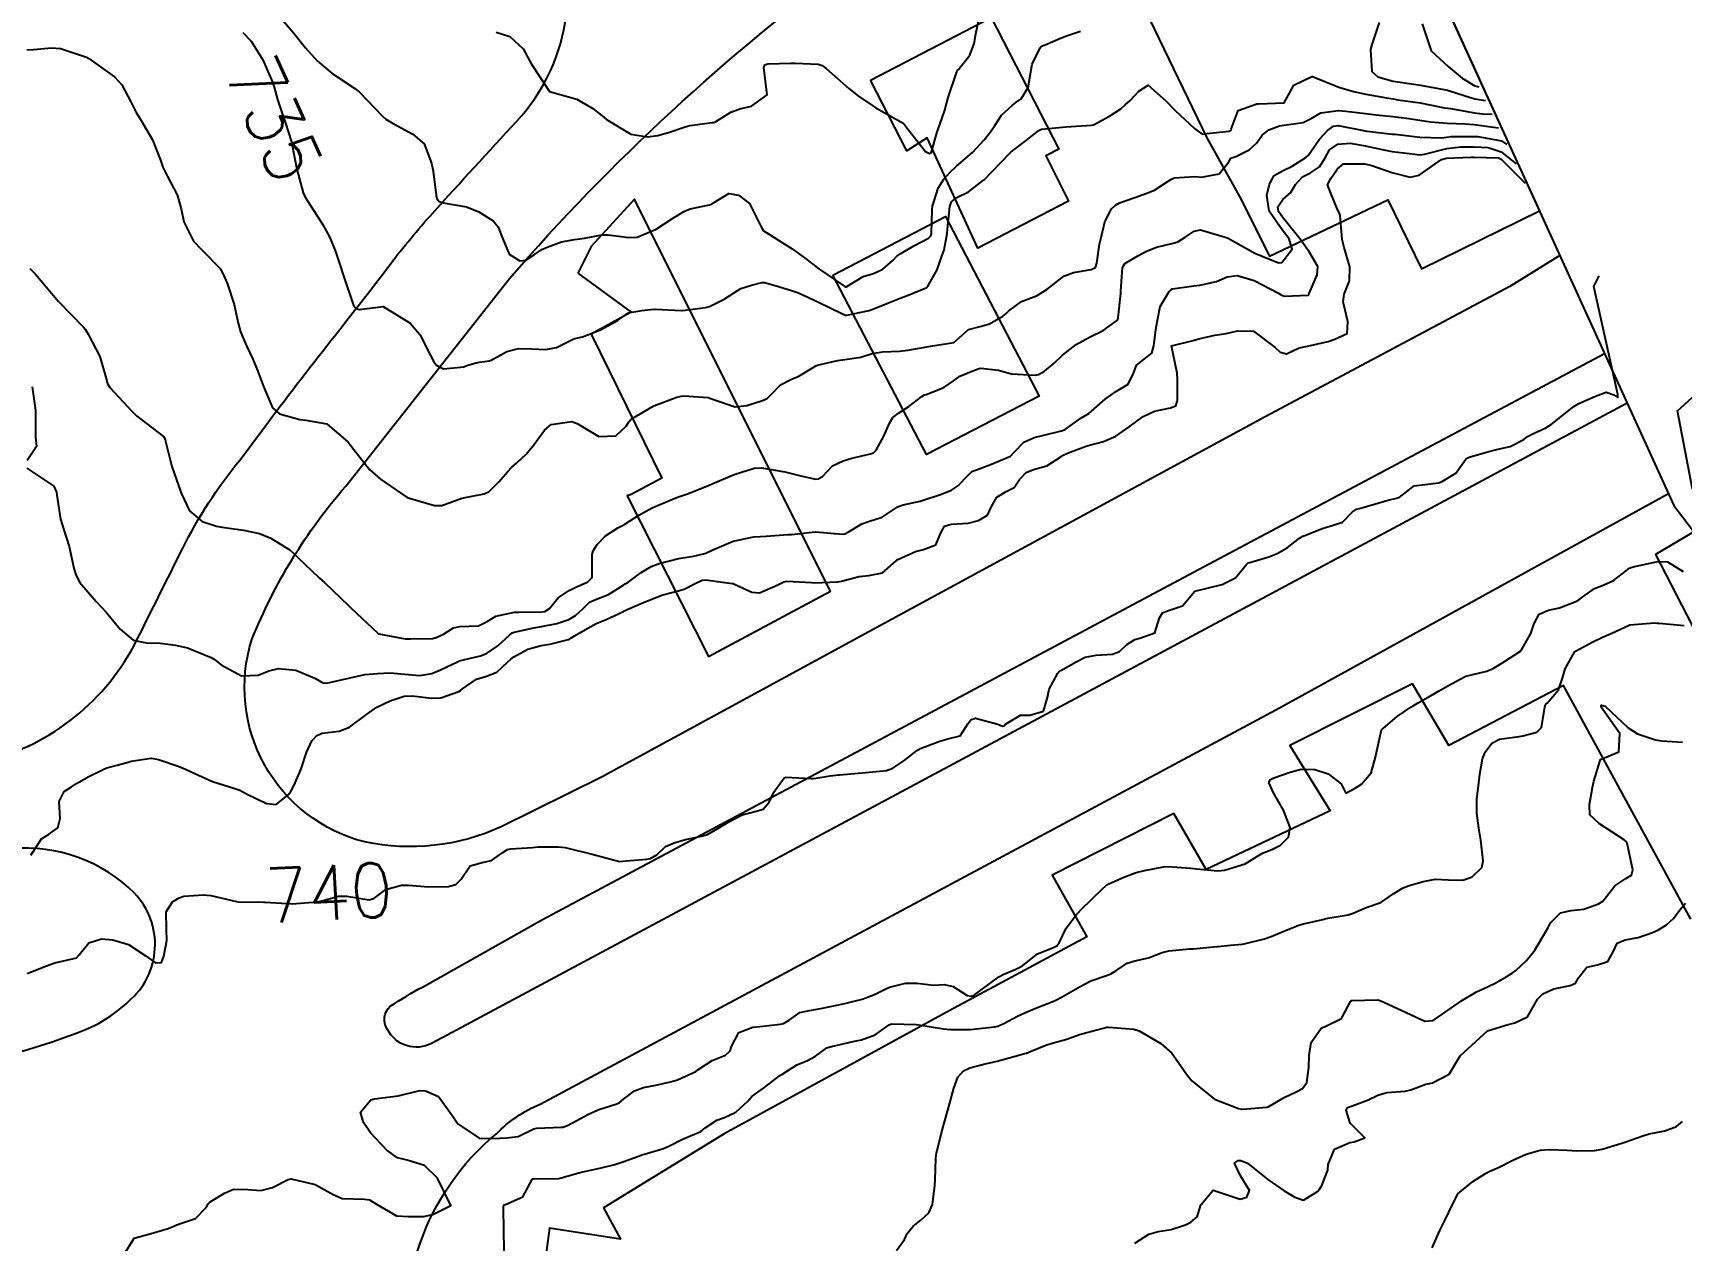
# Model space of a CAD drawing. Header units: metres. Extents: x 286371 to 293043, y 7462578 to 7466404.
# Drawn here: x 291840.9 to 291962, y 7463043.4 to 7463132.2 of the extents above; entities that cross this region are included whole.
import ezdxf
from ezdxf.enums import TextEntityAlignment as Align

# ---------------------------------------------------------------- set-up
doc = ezdxf.new("R2010")
doc.units = ezdxf.units.M
doc.header["$MEASUREMENT"] = 0
for name, color, linetype in [('Area', 45, 'Continuous'), ('Cotas', 45, 'Continuous'), ('Curvas de Nivel 1m', 11, 'Continuous'), ('Curvas de Nivel 5m', 15, 'Continuous'), ('Edificações', 30, 'Continuous'), ('Vias primárias', 230, 'Continuous')]:
    doc.layers.add(name, color=color, linetype=linetype)
doc.styles.add('Style-STANDARD', font='STANDARD.shx')

msp = doc.modelspace()

# ---------------------------------------------------------------- linework, layer by layer
at = {"layer": 'Area'}
msp.add_polyline3d([(291933.25, 7463179.07, 727.59), (291934.08, 7463173.2, 731.33), (291934.72, 7463169.14, 731.88), (291935.62, 7463157.21, 732.1), (291936, 7463155.29, 731.95), (291936.12, 7463154.76, 731.96), (291936.81, 7463151.54, 732.02), (291961.49, 7463097.42, 745.29), (291964.42, 7463093.57, 742.82), (291969.2, 7463087.4, 746.62), (291974.77, 7463081.41, 743.59), (291988.81, 7463067.71, 745.34), (291995.17, 7463063.04, 746.34), (291996.46, 7463062.08, 746.43), (291998.89, 7463060.5, 746.54), (292003.22, 7463057.04, 746.7), (292005.98, 7463054.85, 746.65), (292008.4, 7463052.95, 746.73), (292011.15, 7463050.51, 747.48), (292014.26, 7463048.34, 746.97), (292020.26, 7463043.78, 747.02), (292029.19, 7463037.78, 750.5)], dxfattribs=at)
at = {"layer": 'Curvas de Nivel 1m', "flags": 128}
for points, elevation in [([(291858.93, 7463133.48), (291860.06, 7463132.15), (291860.9, 7463131.06), (291861.76, 7463130.12), (291862.87, 7463129.19), (291864.53, 7463128.08), (291864.85, 7463127.83), (291866.57, 7463126.05), (291866.82, 7463125.83), (291867.34, 7463125.51), (291868.8, 7463124.73), (291869.64, 7463124), (291870.16, 7463122.6), (291870.28, 7463121.99), (291870.51, 7463120.22), (291870.56, 7463119.99), (291870.73, 7463119.77), (291871.03, 7463119.68), (291872.73, 7463119.38), (291873.65, 7463119.01), (291874.71, 7463118.36), (291875.08, 7463117.92), (291875.29, 7463117.32), (291875.87, 7463115.91), (291876.66, 7463115.4), (291877.09, 7463115.47), (291877.75, 7463115.88), (291878.29, 7463116.25), (291878.68, 7463116.42), (291879.72, 7463116.81), (291880.69, 7463116.97), (291881.42, 7463117.08), (291882.69, 7463117.33), (291883.15, 7463117.33), (291884.68, 7463117.13), (291885.29, 7463117.16), (291886.69, 7463117.73), (291887.89, 7463118.53), (291888.71, 7463119.04), (291889.19, 7463119.22), (291890.72, 7463119.56), (291890.8, 7463119.59), (291890.9, 7463119.67), (291892.03, 7463120.36), (291892.73, 7463120.24), (291893.55, 7463119.63), (291894.41, 7463117.91), (291894.58, 7463117.62), (291894.69, 7463117.55), (291894.82, 7463117.48), (291896.67, 7463116.28), (291897.67, 7463115.57), (291898.65, 7463114.83), (291900.56, 7463113.53), (291900.63, 7463113.49), (291900.66, 7463113.49), (291900.71, 7463113.52), (291901.9, 7463114.25), (291902.65, 7463114.49), (291903.35, 7463114.79), (291904.1, 7463115.47), (291904.37, 7463115.76), (291904.67, 7463115.96), (291905.62, 7463116.51), (291906.69, 7463117.07), (291906.87, 7463117.25), (291906.92, 7463117.43), (291906.96, 7463119.19), (291906.99, 7463119.43), (291907.42, 7463120.74), (291907.83, 7463121.42), (291908.26, 7463121.91), (291908.77, 7463122.37), (291909.94, 7463123.38), (291910.8, 7463124.31), (291911.27, 7463124.89), (291911.58, 7463125.35), (291912.06, 7463126.11), (291912.84, 7463126.84), (291913.13, 7463127.04), (291913.52, 7463127.32), (291914.03, 7463128.14), (291914.23, 7463129.31), (291914.32, 7463129.87), (291914.9, 7463131.08), (291915.02, 7463131.18), (291915.27, 7463131.3), (291916.41, 7463131.78), (291916.91, 7463131.98), (291917.88, 7463132.3)], 734), ([(291874.92, 7463132.21), (291875.93, 7463131.9), (291876.9, 7463130.99), (291877.52, 7463129.87), (291878.85, 7463127.85), (291880.85, 7463127.3), (291882.03, 7463126.61), (291882.83, 7463125.96), (291883.02, 7463125.79), (291884.81, 7463124.73), (291886.02, 7463124.53), (291886.81, 7463124.63), (291887.66, 7463124.87), (291888.82, 7463125.27), (291889.16, 7463125.36), (291890.82, 7463125.58), (291890.91, 7463125.59), (291891.12, 7463125.67), (291892.16, 7463126.33), (291892.84, 7463126.59), (291893.68, 7463126.79), (291894.85, 7463127.61), (291894.59, 7463129.62), (291894.68, 7463129.82), (291894.89, 7463129.88), (291896.55, 7463129.93), (291896.89, 7463129.94), (291898.59, 7463129.86), (291898.89, 7463129.76), (291899.19, 7463129.55), (291900.85, 7463128.07), (291901.55, 7463127.51), (291902.83, 7463126.65), (291904.67, 7463125.62), (291904.82, 7463125.55), (291904.92, 7463125.46), (291905.2, 7463125.07), (291906.48, 7463123.44), (291906.78, 7463123.29), (291906.88, 7463123.34), (291906.93, 7463123.43), (291907.34, 7463124.9), (291907.54, 7463125.42), (291907.91, 7463126.49), (291908.15, 7463127.41), (291908.78, 7463129.3), (291908.82, 7463129.4), (291908.87, 7463129.45), (291909.74, 7463130.53), (291910.05, 7463131.38), (291910.19, 7463132.1), (291910.46, 7463133.37)], 733), ([(291939.82, 7463132.93), (291939.28, 7463131.31), (291939.18, 7463130.94), (291939.28, 7463129.34), (291939.73, 7463128.93), (291940.87, 7463128.62), (291942.38, 7463128.39), (291942.87, 7463128.32), (291943.52, 7463128.2), (291944.86, 7463127.95), (291946.14, 7463127.54), (291946.85, 7463127.31), (291947.64, 7463127.2)], 734), ([(291942.98, 7463132.83), (291943.66, 7463130.86), (291944.89, 7463129.69), (291945.93, 7463128.83), (291946.87, 7463128.27), (291947.16, 7463128.21)], 733), ([(291840.42, 7463130.92), (291840.9, 7463130.94), (291842.24, 7463131.08), (291842.9, 7463131.03), (291844.81, 7463130.38), (291844.88, 7463130.34), (291844.98, 7463130.28), (291846.86, 7463128.93), (291847.41, 7463128.34), (291848.06, 7463127.1), (291848.45, 7463126.32), (291848.82, 7463125.73), (291849.65, 7463124.3), (291850.25, 7463122.81), (291850.43, 7463122.29), (291850.75, 7463121.62), (291851.48, 7463120.27), (291851.76, 7463119.22), (291851.95, 7463118.27), (291852.68, 7463116.86), (291853.25, 7463116.25), (291854.65, 7463114.81), (291854.95, 7463114.22), (291855.16, 7463113.69), (291855.66, 7463112.21), (291855.96, 7463110.83), (291856.12, 7463110.2), (291856.57, 7463109.15), (291857.04, 7463108.19), (291857.38, 7463107.34), (291857.82, 7463106.17), (291858.49, 7463104.61), (291859, 7463104.16), (291860.48, 7463103.74), (291860.92, 7463103.69), (291862.47, 7463103.43), (291864.05, 7463102.08), (291864.45, 7463101.54), (291865.6, 7463100.06), (291866.41, 7463099.36), (291868.39, 7463098.01), (291870.39, 7463097.43), (291870.93, 7463097.43), (291872.39, 7463097.95), (291874.05, 7463098.28), (291874.4, 7463098.45), (291875.15, 7463099.18), (291875.75, 7463099.9), (291876.08, 7463100.25), (291876.43, 7463100.56), (291877.13, 7463101.19), (291877.69, 7463101.88), (291878.01, 7463102.32), (291878.47, 7463102.97), (291878.96, 7463103.37), (291880.48, 7463103.59), (291880.87, 7463103.44), (291882.46, 7463102.5), (291883.72, 7463102.54), (291884.48, 7463103.25), (291884.67, 7463103.58), (291884.85, 7463103.77), (291886.5, 7463104.74), (291888.19, 7463105.39), (291888.51, 7463105.47), (291888.72, 7463105.49), (291890.51, 7463105.35), (291890.98, 7463105.2), (291892.5, 7463104.67), (291893.35, 7463104.78), (291894.51, 7463105.13), (291894.83, 7463105.29), (291895.17, 7463105.6), (291895.83, 7463106.29), (291896.53, 7463106.65), (291897.17, 7463106.94), (291898.23, 7463107.56), (291898.43, 7463107.68), (291898.55, 7463107.73), (291900, 7463108.09), (291900.55, 7463108.15), (291901.73, 7463108.33), (291902.56, 7463108.59), (291903.33, 7463108.71), (291904.56, 7463108.77), (291905.18, 7463108.84), (291906.57, 7463109.08), (291906.86, 7463109.14), (291908.57, 7463109.4), (291909.63, 7463110.35), (291910.59, 7463110.61), (291911.18, 7463110.78), (291912.17, 7463111.35), (291912.42, 7463111.53), (291912.61, 7463111.73), (291913.53, 7463112.42), (291914.63, 7463112.83), (291915.39, 7463113.3), (291916.65, 7463114.27), (291917.37, 7463114.55), (291918.66, 7463114.76), (291918.97, 7463114.93), (291919.08, 7463115.24), (291919.28, 7463116.64), (291919.41, 7463117.23), (291919.66, 7463118.28), (291920.16, 7463119.22), (291920.44, 7463119.51), (291920.73, 7463119.67), (291921.86, 7463120.07), (291922.74, 7463120.38), (291923.31, 7463120.61), (291924.18, 7463121.16), (291924.52, 7463121.4), (291924.76, 7463121.51), (291926.28, 7463121.61), (291926.76, 7463121.55), (291928.07, 7463121.8), (291928.78, 7463122.69), (291928.92, 7463122.96), (291929.29, 7463123.09), (291930.28, 7463123.58), (291930.8, 7463124.05), (291931.23, 7463124.64), (291931.71, 7463125.05), (291932.51, 7463125.34), (291932.82, 7463125.39), (291934.25, 7463125.58), (291934.83, 7463125.87), (291935.55, 7463126.28), (291936.84, 7463126.47), (291937.38, 7463126.42), (291938.83, 7463126.24), (291939.61, 7463126.15), (291940.83, 7463126.01), (291941.83, 7463125.9), (291942.83, 7463125.76), (291943.6, 7463125.64), (291944.82, 7463125.54), (291946.16, 7463125.49), (291946.82, 7463125.42), (291948.4, 7463125.21), (291948.61, 7463125.19)], 736), ([(291840.65, 7463114.84), (291841.06, 7463114.44), (291842.62, 7463112.56), (291842.75, 7463112.41), (291844.59, 7463110.53), (291844.71, 7463110.38), (291844.93, 7463110.03), (291845.79, 7463108.37), (291846.31, 7463106.58), (291846.36, 7463106.36), (291846.52, 7463106.09), (291848.17, 7463104.33), (291848.49, 7463104.02), (291849.64, 7463103.14), (291850.47, 7463102.49), (291850.58, 7463102.29), (291850.62, 7463102.14), (291851.08, 7463100.28), (291851.45, 7463099.24), (291851.79, 7463098.27), (291852.38, 7463097.04), (291853.32, 7463096.25), (291854.36, 7463095.9), (291854.77, 7463095.82), (291856.35, 7463095.6), (291857.53, 7463095.36), (291858.35, 7463095.03), (291859.77, 7463094.14), (291860.07, 7463093.88), (291860.33, 7463093.6), (291861.91, 7463092.11), (291862.3, 7463091.76), (291864.07, 7463090.08), (291864.27, 7463089.88), (291866.19, 7463088.05), (291866.24, 7463088.01), (291866.3, 7463087.98), (291868.24, 7463087.63), (291868.63, 7463087.62), (291870.24, 7463087.65), (291870.51, 7463087.71), (291871.04, 7463087.97), (291871.79, 7463088.42), (291872.25, 7463088.53), (291873.62, 7463088.57), (291874.26, 7463088.9), (291874.89, 7463089.29), (291876.27, 7463089.57), (291876.58, 7463089.58), (291878.27, 7463089.61), (291878.49, 7463089.64), (291878.84, 7463089.86), (291879.49, 7463090.64), (291880.29, 7463091.17), (291880.74, 7463091.39), (291881.65, 7463091.81), (291881.99, 7463092.13), (291881.99, 7463093.81), (291882.06, 7463094.09), (291882.35, 7463094.55), (291882.95, 7463095.2), (291883.87, 7463095.78), (291884.2, 7463095.95), (291884.37, 7463096.05), (291885.41, 7463096.72), (291886.39, 7463097.26), (291886.72, 7463097.4), (291887.55, 7463097.73), (291888.14, 7463097.98), (291888.4, 7463098.08), (291888.99, 7463098.29), (291890.41, 7463098.85), (291890.98, 7463099.1), (291892.29, 7463099.65), (291892.38, 7463099.68), (291892.42, 7463099.7), (291893.88, 7463100.17), (291894.43, 7463100.19), (291896.13, 7463099.89), (291896.43, 7463099.82), (291897.42, 7463099.57), (291898.42, 7463099.37), (291898.59, 7463099.38), (291898.9, 7463099.55), (291899.64, 7463100.33), (291900.44, 7463100.7), (291901.06, 7463100.9), (291902.45, 7463101.22), (291902.65, 7463101.3), (291902.85, 7463101.49), (291903.43, 7463102.52), (291903.84, 7463103.47), (291904.08, 7463103.88), (291904.5, 7463104.2), (291905.26, 7463104.7), (291906.2, 7463105.44), (291906.4, 7463105.55), (291906.52, 7463105.59), (291907.84, 7463106.1), (291908.53, 7463106.59), (291909.01, 7463106.92), (291910.09, 7463107.38), (291910.43, 7463107.49), (291910.55, 7463107.51), (291911.84, 7463107.36), (291912.54, 7463107.17), (291912.8, 7463107.09), (291914.54, 7463107), (291914.79, 7463107.06), (291915.24, 7463107.3), (291915.95, 7463107.89), (291916.56, 7463108.48), (291917.55, 7463109.27), (291918.58, 7463109.82), (291919.53, 7463110.29), (291920.6, 7463111.05), (291920.64, 7463111.17), (291920.65, 7463111.21), (291920.84, 7463113), (291920.85, 7463113.21), (291920.95, 7463114.92), (291921.14, 7463115.21), (291922.09, 7463115.77), (291922.68, 7463116.09), (291923.45, 7463116.41), (291924.69, 7463116.7), (291925.04, 7463116.8), (291925.57, 7463117.14), (291926.23, 7463117.6), (291926.7, 7463117.7), (291928.69, 7463117.09), (291930.68, 7463115.97), (291932.44, 7463115.26), (291932.67, 7463115.28), (291933.44, 7463116.27), (291933.21, 7463117.03), (291932.7, 7463117.69), (291931.75, 7463119.05), (291931.56, 7463120.24), (291931.77, 7463121.05), (291932.12, 7463121.68), (291932.77, 7463122.05), (291933.43, 7463122.37), (291934.43, 7463123.01), (291934.63, 7463123.17), (291934.79, 7463123.4), (291935.44, 7463124.36), (291936.02, 7463124.99), (291936.48, 7463125.31), (291936.82, 7463125.36), (291938.8, 7463124.96), (291938.93, 7463124.94), (291940.81, 7463124.73), (291941.01, 7463124.71), (291942.81, 7463124.51), (291944.4, 7463124.44), (291944.81, 7463124.5), (291945.11, 7463124.54), (291946.81, 7463124.56), (291947.07, 7463124.55), (291948.81, 7463124.22), (291949.21, 7463123.95)], 737), ([(291840.43, 7463100.17), (291841.22, 7463099.64), (291842.41, 7463098.84), (291842.59, 7463098.41), (291842.63, 7463098.18), (291842.9, 7463096.41), (291843.13, 7463095.63), (291843.53, 7463094.4), (291843.88, 7463092.82), (291844, 7463092.39), (291844.3, 7463091.78), (291845.51, 7463090.37), (291846.26, 7463089.57), (291847.27, 7463088.34), (291848.23, 7463087.52), (291849.21, 7463087.32), (291850.23, 7463087.31), (291851.34, 7463087.16), (291852.22, 7463086.96), (291853.97, 7463086.24), (291854.21, 7463086.09), (291854.71, 7463085.72), (291856.19, 7463084.91), (291857.42, 7463084.96), (291858.2, 7463085.27), (291858.93, 7463085.44), (291860.2, 7463085.31), (291861.6, 7463084.72), (291862.19, 7463084.39), (291862.44, 7463084.37), (291864.19, 7463084.76), (291865.27, 7463084.99), (291866.2, 7463085.08), (291867.12, 7463085.11), (291868.2, 7463085.02), (291869.28, 7463084.92), (291870.2, 7463085.08), (291870.83, 7463085.35), (291872.12, 7463085.96), (291872.18, 7463085.99), (291872.21, 7463086), (291873.78, 7463086.37), (291874.22, 7463086.54), (291875.04, 7463087.11), (291875.9, 7463087.9), (291876.09, 7463088.06), (291876.25, 7463088.12), (291877.69, 7463088.44), (291878.25, 7463088.52), (291879.37, 7463088.74), (291880.26, 7463089.05), (291880.76, 7463089.33), (291881.28, 7463089.82), (291881.79, 7463090.31), (291882.29, 7463090.54), (291883.19, 7463090.89), (291884.3, 7463091.6), (291884.41, 7463091.67), (291884.59, 7463091.77), (291885.57, 7463092.5), (291886.32, 7463092.93), (291886.91, 7463093.15), (291888.33, 7463093.52), (291888.49, 7463093.55), (291889.42, 7463093.7), (291890.16, 7463093.87), (291890.34, 7463093.93), (291890.81, 7463094.14), (291892.35, 7463094.8), (291893.85, 7463095.12), (291894.36, 7463095.15), (291894.78, 7463095.18), (291896.36, 7463095.29), (291896.64, 7463095.3), (291898.36, 7463095.49), (291898.43, 7463095.49), (291900.36, 7463095.31), (291900.55, 7463095.33), (291900.87, 7463095.52), (291901.79, 7463096.08), (291902.37, 7463096.27), (291903.29, 7463096.57), (291904.39, 7463097.3), (291904.49, 7463097.36), (291904.83, 7463097.46), (291906.09, 7463097.74), (291906.39, 7463097.83), (291907.58, 7463098.24), (291908.4, 7463098.55), (291908.91, 7463098.89), (291909.34, 7463099.39), (291909.89, 7463099.92), (291910.43, 7463100.12), (291911.34, 7463100.46), (291912.44, 7463100.92), (291912.72, 7463101.06), (291913.01, 7463101.34), (291913.7, 7463102.09), (291914.47, 7463102.41), (291915.17, 7463102.6), (291916.47, 7463102.9), (291916.75, 7463103), (291917.12, 7463103.27), (291917.91, 7463103.84), (291918.49, 7463104.19), (291919.69, 7463105.23), (291920.52, 7463105.83), (291921.39, 7463106.34), (291921.8, 7463107.2), (291921.99, 7463107.75), (291922.55, 7463108.19), (291923.11, 7463108.63), (291923.26, 7463109.17), (291923.41, 7463110.35), (291923.56, 7463111.17), (291923.73, 7463112.05), (291924.4, 7463113.16), (291924.52, 7463113.28), (291924.64, 7463113.34), (291926.21, 7463113.56), (291926.64, 7463113.62), (291927.86, 7463113.9), (291928.65, 7463114.23), (291929.4, 7463114.34), (291930.65, 7463113.96), (291932.43, 7463113.04), (291932.62, 7463112.91), (291932.85, 7463112.8), (291934.62, 7463112.89), (291934.66, 7463112.96), (291934.68, 7463113), (291935.26, 7463114.38), (291935.31, 7463114.99), (291934.68, 7463116.07), (291934.02, 7463117.01), (291932.72, 7463118.62), (291932.42, 7463119.04), (291932.38, 7463119.39), (291932.74, 7463119.91), (291933.33, 7463120.44), (291933.67, 7463121.02), (291934.2, 7463121.58), (291934.77, 7463121.88), (291935.44, 7463122.33), (291935.85, 7463122.99), (291936.19, 7463123.58), (291936.8, 7463123.99), (291937.7, 7463124.06), (291938.8, 7463123.86), (291940.16, 7463123.56), (291940.79, 7463123.45), (291942.44, 7463123.24), (291942.79, 7463123.2), (291943.16, 7463123.25), (291944.8, 7463123.66), (291945.84, 7463123.78), (291946.8, 7463123.78), (291947.85, 7463123.75), (291948.79, 7463123.43), (291949.89, 7463122.53)], 738), ([(291840.72, 7463071.71), (291841.19, 7463072.43), (291841.51, 7463072.92), (291842.02, 7463073.24), (291842.7, 7463073.73), (291842.88, 7463074.4), (291842.79, 7463075.67), (291843.17, 7463076.4), (291843.71, 7463076.75), (291844.07, 7463076.99), (291844.97, 7463077.49), (291846.09, 7463078.05), (291846.31, 7463078.14), (291847.07, 7463078.34), (291847.87, 7463078.56), (291848.1, 7463078.62), (291849.56, 7463078.84), (291850.1, 7463078.76), (291851.54, 7463078.27), (291852.09, 7463078.05), (291852.5, 7463077.85), (291854.08, 7463077.12), (291855.64, 7463076.65), (291856.07, 7463076.49), (291856.62, 7463076.2), (291858.05, 7463075.51), (291858.76, 7463075.45), (291859.64, 7463076.15), (291859.82, 7463076.4), (291860.07, 7463076.86), (291860.47, 7463077.76), (291860.61, 7463078.14), (291860.98, 7463079.26), (291861.36, 7463080.13), (291861.73, 7463080.52), (291862.13, 7463080.69), (291863.39, 7463080.84), (291864.14, 7463081.12), (291865.38, 7463082.06), (291866.16, 7463082.6), (291867.13, 7463083.07), (291868.17, 7463083.4), (291868.75, 7463083.43), (291870.17, 7463083.25), (291870.86, 7463083.29), (291872.18, 7463083.76), (291872.3, 7463083.83), (291872.44, 7463083.95), (291873.47, 7463084.66), (291874.2, 7463084.88), (291874.96, 7463085.16), (291875.76, 7463085.9), (291875.99, 7463086.13), (291876.22, 7463086.3), (291877.26, 7463086.85), (291878.23, 7463087.13), (291878.86, 7463087.23), (291880.24, 7463087.58), (291880.41, 7463087.66), (291880.68, 7463087.83), (291881.65, 7463088.41), (291882.26, 7463088.74), (291883.01, 7463089.05), (291884.27, 7463089.63), (291884.36, 7463089.68), (291884.54, 7463089.77), (291885.74, 7463090.29), (291886.29, 7463090.51), (291887.17, 7463090.85), (291888.3, 7463091.16), (291888.74, 7463091.26), (291889.55, 7463091.7), (291890.06, 7463091.93), (291890.31, 7463091.95), (291892.27, 7463091.69), (291892.3, 7463091.69), (291892.34, 7463091.69), (291892.43, 7463091.65), (291893.71, 7463091.05), (291894.28, 7463090.99), (291895.63, 7463091.59), (291896.07, 7463091.82), (291896.3, 7463091.85), (291898.11, 7463091.75), (291898.3, 7463091.74), (291900.03, 7463091.8), (291900.3, 7463091.85), (291901.6, 7463092.21), (291902.31, 7463092.27), (291903.33, 7463092.46), (291904.32, 7463093.35), (291904.37, 7463093.42), (291904.45, 7463093.46), (291905.74, 7463094.03), (291906.34, 7463094.18), (291907.23, 7463094.53), (291907.6, 7463095.42), (291907.88, 7463095.9), (291908.36, 7463096.04), (291909.62, 7463096.13), (291910.37, 7463096.31), (291911.03, 7463096.7), (291911.33, 7463097.36), (291911.72, 7463098.03), (291912.4, 7463098.45), (291912.99, 7463098.75), (291913.38, 7463099.33), (291913.89, 7463099.85), (291914.43, 7463100.07), (291915.39, 7463100.34), (291916.44, 7463101), (291916.59, 7463101.13), (291916.92, 7463101.28), (291918.02, 7463101.69), (291918.45, 7463101.84), (291919.57, 7463102.13), (291920.46, 7463102.51), (291921.44, 7463103.21), (291922.49, 7463103.96), (291923.32, 7463104.35), (291924.5, 7463104.61), (291924.89, 7463104.76), (291925.01, 7463105.15), (291925, 7463106.68), (291924.98, 7463107.15), (291924.57, 7463109.15), (291926.15, 7463109.55), (291926.57, 7463109.67), (291927.74, 7463109.95), (291928.58, 7463110.07), (291929.41, 7463110.26), (291930.58, 7463110.25), (291932.19, 7463109.04), (291932.56, 7463108.69), (291933.01, 7463108.58), (291933.95, 7463109.01), (291934.45, 7463109.12), (291934.57, 7463109.13), (291936.08, 7463109.48), (291936.57, 7463109.64), (291937.48, 7463110.06), (291937.52, 7463110.96), (291937.19, 7463112.39), (291937.25, 7463112.97), (291937.65, 7463113.95), (291937.67, 7463114.96), (291937.26, 7463116.39), (291937.12, 7463116.97), (291936.96, 7463118.73), (291936.88, 7463118.97), (291936.73, 7463119.23), (291936.02, 7463120.99), (291936.27, 7463121.47), (291936.77, 7463122.17), (291937.21, 7463122.54), (291938.78, 7463122.55), (291939.29, 7463122.43), (291940.77, 7463121.9), (291942.1, 7463121.56), (291942.77, 7463121.7), (291944.42, 7463122.85), (291944.79, 7463122.96), (291946.58, 7463123.02), (291946.79, 7463123.02), (291948.59, 7463122.98), (291948.79, 7463122.88), (291950.56, 7463121.12)], 739), ([(291840.82, 7463106.14), (291841.06, 7463104.44), (291841.06, 7463103.86), (291841.06, 7463102.44), (291841.13, 7463101.76), (291840.44, 7463100.74)], 738), ([(291962.87, 7463098.63), (291961.77, 7463104.39), (291963.08, 7463105.58)], 741), ([(291847.54, 7463042.33), (291848.32, 7463043.56), (291849.57, 7463043.9), (291850.81, 7463044.28), (291851.58, 7463044.59), (291852.82, 7463045.01), (291853.6, 7463045.81), (291853.74, 7463046.09), (291853.91, 7463046.23), (291854.96, 7463046.86), (291855.62, 7463047.16), (291856.66, 7463047.14), (291857.62, 7463047.06), (291858.49, 7463047.29), (291859.63, 7463047.86), (291859.86, 7463047.91), (291861.62, 7463047.51), (291862.93, 7463046.78), (291863.61, 7463046.48), (291865.25, 7463046.42), (291865.61, 7463046.37), (291866.13, 7463046.05), (291867.59, 7463045.19), (291868.46, 7463045.14), (291869.59, 7463045.14), (291870.27, 7463045.31), (291871.6, 7463045.96), (291870.62, 7463047.98), (291869.65, 7463048.9), (291868.37, 7463049.3), (291867.66, 7463049.46), (291866.89, 7463050.04), (291865.68, 7463051.31), (291865.16, 7463052.06), (291864.95, 7463052.82), (291865.72, 7463053.72), (291865.97, 7463053.8), (291867.72, 7463054.02), (291869.32, 7463054.41), (291869.73, 7463054.39), (291870.69, 7463053.98), (291871.7, 7463052.56), (291872.1, 7463051.96), (291873.68, 7463050.9), (291874.7, 7463050.89), (291875.68, 7463050.93), (291876.53, 7463051.04), (291877.69, 7463051.59), (291877.91, 7463051.65), (291879.69, 7463051.71), (291879.82, 7463051.72), (291880.16, 7463051.84), (291881.71, 7463052.67), (291882.48, 7463053.02), (291883.72, 7463053.41), (291883.97, 7463053.52), (291884.29, 7463053.77), (291885.1, 7463054.39), (291885.74, 7463054.63), (291886.66, 7463054.81), (291887.74, 7463055.04), (291888.24, 7463055.21), (291889.34, 7463055.69), (291889.61, 7463055.82), (291889.75, 7463055.93), (291890.81, 7463056.62), (291891.77, 7463057.02), (291892.11, 7463057.32), (291892.22, 7463057.65), (291892.75, 7463058.68), (291893.8, 7463059.06), (291894.31, 7463059.11), (291895.81, 7463059.29), (291896.05, 7463059.35), (291896.46, 7463059.58), (291897.25, 7463060.14), (291897.82, 7463060.28), (291898.9, 7463060.48), (291899.83, 7463060.66), (291900.55, 7463060.8), (291901.83, 7463061.14), (291902.1, 7463061.23), (291902.79, 7463061.49), (291903.47, 7463061.85), (291903.84, 7463062.01), (291905, 7463062.3), (291905.85, 7463062.3), (291907.1, 7463062.17), (291907.85, 7463062.2), (291908.51, 7463062.07), (291909.54, 7463061.39), (291909.83, 7463061.35), (291909.98, 7463061.38), (291911.86, 7463062.76), (291912.23, 7463062.97), (291913.13, 7463063.33), (291913.61, 7463063.57), (291913.87, 7463063.81), (291914.72, 7463064.46), (291915.89, 7463064.92), (291916.13, 7463065.04), (291916.31, 7463065.28), (291916.83, 7463066.35), (291917.51, 7463067.26), (291917.71, 7463067.47), (291917.93, 7463067.71), (291918.72, 7463068.47), (291919.49, 7463069.23), (291919.73, 7463069.46), (291919.96, 7463069.61), (291921.07, 7463070.1), (291921.97, 7463070.45), (291922.57, 7463070.59), (291923.98, 7463070.86), (291924.26, 7463070.88), (291925.98, 7463070.75), (291926.39, 7463070.71), (291927.98, 7463070.56), (291928.46, 7463070.62), (291929.98, 7463071.07), (291931.21, 7463071.84), (291932, 7463072.16), (291932.58, 7463072.46), (291933.17, 7463073.03), (291933.29, 7463073.76), (291932.8, 7463075.03), (291932.06, 7463076.29), (291931.71, 7463077.05), (291931.83, 7463077.29), (291932.08, 7463077.4), (291933.28, 7463077.83), (291934.09, 7463078.05), (291935.11, 7463078.01), (291936.08, 7463077.7), (291937.04, 7463076.96), (291937.38, 7463076.28), (291938.07, 7463076.65), (291938.25, 7463076.76), (291938.53, 7463076.94), (291939.23, 7463077.78), (291939.55, 7463078.92), (291939.65, 7463079.39), (291940.01, 7463080.92), (291940.06, 7463080.99), (291940.14, 7463081.06), (291941.15, 7463081.9), (291942.16, 7463082.59), (291942.34, 7463082.7), (291942.64, 7463082.88), (291943.6, 7463083.44), (291944.18, 7463083.78), (291944.87, 7463084.16), (291946.09, 7463084.83), (291946.16, 7463084.86), (291946.19, 7463084.87), (291947.75, 7463085.25), (291948.2, 7463085.45), (291949.03, 7463085.96), (291950.22, 7463086.71), (291950.25, 7463086.74), (291950.27, 7463086.76), (291950.99, 7463088), (291951.22, 7463088.75), (291951.58, 7463089.43), (291952.27, 7463089.73), (291953.09, 7463089.91), (291954.28, 7463090.37), (291954.5, 7463090.48), (291954.8, 7463090.7), (291955.67, 7463091.31), (291956.3, 7463091.57), (291957.05, 7463091.91), (291958, 7463092.65), (291958.16, 7463092.8), (291958.32, 7463092.87), (291958.61, 7463092.93), (291960.32, 7463093.3), (291961.02, 7463093.29), (291962.17, 7463092.58)], 741), ([(291875.53, 7463041.9), (291875.48, 7463043.91), (291875.48, 7463044), (291875.45, 7463045.91), (291875.5, 7463046), (291875.6, 7463046.04), (291876.89, 7463046.61), (291877.56, 7463047.88), (291877.59, 7463047.91), (291877.63, 7463047.92), (291879.52, 7463047.95), (291879.63, 7463047.97), (291881.07, 7463048.39), (291881.63, 7463048.51), (291882.55, 7463048.71), (291883.64, 7463048.98), (291884.24, 7463049.17), (291885.65, 7463049.69), (291885.69, 7463049.7), (291885.83, 7463049.74), (291887.23, 7463050.15), (291887.66, 7463050.34), (291888.56, 7463050.81), (291889.68, 7463051.27), (291889.96, 7463051.4), (291890.29, 7463051.68), (291891.13, 7463052.23), (291891.7, 7463052.44), (291892.53, 7463052.81), (291893.42, 7463053.63), (291893.55, 7463053.79), (291893.72, 7463053.98), (291894.68, 7463054.66), (291895.74, 7463055.5), (291895.8, 7463055.54), (291895.91, 7463055.59), (291897.03, 7463056.3), (291897.76, 7463056.6), (291898.39, 7463056.93), (291899.24, 7463057.54), (291899.64, 7463057.68), (291899.78, 7463057.71), (291901.26, 7463058.03), (291901.78, 7463058.15), (291902.77, 7463058.51), (291903.8, 7463059.25), (291903.97, 7463059.31), (291905.8, 7463059.27), (291906, 7463059.24), (291907.8, 7463058.95), (291908.32, 7463058.89), (291909.8, 7463058.9), (291911.55, 7463059.1), (291911.8, 7463059.15), (291912.24, 7463059.34), (291913.25, 7463059.88), (291913.82, 7463060.15), (291914.64, 7463060.49), (291915.83, 7463060.95), (291916.06, 7463061.05), (291916.49, 7463061.27), (291917.34, 7463061.76), (291917.85, 7463062.06), (291918.63, 7463062.47), (291919.86, 7463062.9), (291920.1, 7463062.98), (291920.46, 7463063.22), (291921.3, 7463063.78), (291921.88, 7463063.96), (291922.88, 7463064.18), (291923.88, 7463064.55), (291924.36, 7463064.68), (291925.89, 7463064.82), (291926.18, 7463064.84), (291927.89, 7463065), (291927.99, 7463065.01), (291928.89, 7463065.09), (291929.79, 7463065.18), (291929.9, 7463065.2), (291931.39, 7463065.56), (291931.9, 7463065.73), (291932.81, 7463066.13), (291933.92, 7463066.56), (291934.27, 7463066.66), (291935.68, 7463066.99), (291935.87, 7463067.04), (291935.92, 7463067.05), (291937.56, 7463067.33), (291937.93, 7463067.46), (291938.87, 7463067.87), (291939.94, 7463068.23), (291940.91, 7463068.9), (291941.55, 7463069.3), (291941.96, 7463069.47), (291943.06, 7463069.78), (291943.97, 7463069.95), (291944.9, 7463069.91), (291945.97, 7463069.88), (291946.66, 7463070.13), (291947.37, 7463070.8), (291947.48, 7463071.31), (291947.3, 7463072.81), (291947.15, 7463073.69), (291947.02, 7463074.81), (291947.02, 7463075.85), (291947.12, 7463076.81), (291947.22, 7463077.68), (291947.43, 7463078.8), (291947.62, 7463079.29), (291948.12, 7463079.94), (291948.67, 7463080.24), (291950.13, 7463080.44), (291950.4, 7463080.49), (291951.42, 7463080.75), (291951.77, 7463081.11), (291952.03, 7463082.74), (291952.08, 7463082.82), (291952.17, 7463082.88), (291953.02, 7463083.88), (291953.3, 7463084.72), (291953.5, 7463085.42), (291954.22, 7463086.7), (291955.53, 7463087.39), (291956.24, 7463087.75), (291956.89, 7463088.02), (291958.25, 7463088.64), (291960.08, 7463088.79), (291960.26, 7463088.78), (291960.4, 7463088.76), (291962.25, 7463088.61)], 742), ([(291904.36, 7463042.65), (291904.93, 7463043.45), (291905.13, 7463043.89), (291905.58, 7463044.45), (291906.13, 7463044.89), (291906.72, 7463045.43), (291906.99, 7463046.03), (291907.17, 7463047.42), (291907.2, 7463047.85), (291907.23, 7463049.42), (291907.28, 7463049.8), (291907.68, 7463051.41), (291908.13, 7463052.98), (291908.24, 7463053.41), (291908.56, 7463054.58), (291908.85, 7463055.4), (291909.27, 7463055.87), (291909.75, 7463056.07), (291910.78, 7463056.34), (291911.76, 7463056.56), (291913.51, 7463057.06), (291913.77, 7463057.13), (291913.91, 7463057.17), (291914.24, 7463057.31), (291915.33, 7463057.74), (291915.78, 7463057.89), (291916.86, 7463058.19), (291917.79, 7463058.52), (291918.35, 7463058.69), (291919.8, 7463059.06), (291919.95, 7463059.08), (291921.8, 7463058.93), (291922.19, 7463058.8), (291923.78, 7463057.87), (291924.58, 7463057.15), (291925.75, 7463055.53), (291926.07, 7463055.13), (291927.72, 7463053.78), (291929.49, 7463053.08), (291929.71, 7463053.05), (291929.74, 7463053.05), (291930.09, 7463053.07), (291931.58, 7463053.19), (291931.72, 7463053.24), (291932.85, 7463053.91), (291933.73, 7463054.32), (291934.19, 7463054.55), (291934.51, 7463055), (291934.65, 7463056.11), (291934.69, 7463057), (291934.83, 7463057.95), (291935.57, 7463058.99), (291935.72, 7463059.07), (291935.81, 7463059.1), (291937.07, 7463059.71), (291937.72, 7463060.96), (291937.77, 7463061.02), (291937.84, 7463061.04), (291939.7, 7463061.07), (291939.84, 7463061.05), (291940.16, 7463060.92), (291941.82, 7463060.15), (291943.18, 7463059.51), (291943.81, 7463059.55), (291945.64, 7463060.83), (291945.84, 7463060.98), (291946.99, 7463061.66), (291947.85, 7463062.06), (291948.35, 7463062.3), (291949.16, 7463062.78), (291949.6, 7463063.04), (291949.87, 7463063.23), (291950.66, 7463063.98), (291951.27, 7463064.74), (291951.51, 7463065.14), (291951.91, 7463065.8), (291952.26, 7463066.39), (291952.42, 7463066.73), (291953.17, 7463067.48), (291953.94, 7463067.65), (291954.88, 7463067.75), (291955.95, 7463068.13), (291956.28, 7463068.34), (291956.54, 7463068.67), (291957.16, 7463069.46), (291957.97, 7463069.99), (291958.37, 7463070.24), (291958.47, 7463070.64), (291958.05, 7463072.61), (291958.04, 7463072.64), (291958.01, 7463072.7), (291957.83, 7463072.84), (291956.03, 7463074.03), (291955.31, 7463074.69), (291955.3, 7463075.44), (291955.51, 7463076.68), (291955.61, 7463077.15), (291956.07, 7463078.67), (291956.08, 7463078.7), (291956.11, 7463078.76), (291957.45, 7463079.32), (291957.51, 7463080.65), (291956.16, 7463082.59), (291956.14, 7463082.67), (291956.14, 7463082.7), (291956.17, 7463082.74), (291956.43, 7463082.67), (291958.14, 7463081.08), (291958.81, 7463080.63), (291960.13, 7463080.19), (291960.6, 7463080.13), (291962.13, 7463080.03)], 743), ([(291921.86, 7463043.19), (291922.89, 7463043.86), (291923.58, 7463044.04), (291924.53, 7463044.2), (291925.59, 7463044.55), (291925.99, 7463044.73), (291926.44, 7463045.12), (291926.71, 7463046.02), (291927.62, 7463047.1), (291929.61, 7463046.43), (291930.1, 7463046.58), (291930.29, 7463047.06), (291929.64, 7463048.15), (291929.2, 7463049.08), (291929.46, 7463049.27), (291929.66, 7463049.26), (291930.16, 7463049.07), (291931.64, 7463047.88), (291932.84, 7463047.03), (291933.62, 7463046.58), (291934.27, 7463046.35), (291935.29, 7463046.99), (291935.44, 7463047.17), (291935.62, 7463047.44), (291936.05, 7463048.57), (291936.08, 7463048.98), (291936.55, 7463050.09), (291937.68, 7463050.6), (291937.98, 7463050.65), (291938.77, 7463050.94), (291937.7, 7463052.01), (291937.41, 7463052.96), (291937.51, 7463053.17), (291937.72, 7463053.25), (291938.96, 7463053.7), (291939.73, 7463054.08), (291940.39, 7463054.26), (291941.74, 7463054.37), (291942.15, 7463054.47), (291943.27, 7463054.87), (291943.66, 7463054.95), (291943.75, 7463054.97), (291944.98, 7463055.62), (291945.7, 7463056.84), (291945.78, 7463056.97), (291947.8, 7463058.79), (291949.32, 7463059.26), (291949.81, 7463059.39), (291950.74, 7463059.83), (291951.24, 7463060.74), (291951.46, 7463061.12), (291951.85, 7463061.52), (291952.67, 7463061.9), (291953.86, 7463062.13), (291954.25, 7463062.31), (291954.47, 7463062.7), (291955.09, 7463063.47), (291955.88, 7463063.66), (291956.64, 7463063.9), (291957.06, 7463064.66), (291957.32, 7463065.24), (291957.91, 7463065.49), (291958.88, 7463065.66), (291959.92, 7463066.03), (291960.31, 7463066.21), (291960.95, 7463066.6), (291961.47, 7463067.05), (291961.94, 7463067.69), (291962.35, 7463068.18)], 744)]:
    msp.add_lwpolyline(points, dxfattribs=dict(at, elevation=elevation))
at = {"layer": 'Curvas de Nivel 5m', "flags": 128}
for points, elevation in [([(291856.31, 7463132.2), (291856.9, 7463131.56), (291857.78, 7463130.18), (291858.49, 7463128.54), (291858.6, 7463128.17), (291858.84, 7463127.27), (291859.21, 7463126.16), (291859.44, 7463125.53), (291859.87, 7463124.15), (291860.15, 7463122.77), (291860.27, 7463122.14), (291860.74, 7463120.42), (291860.85, 7463120.13), (291861.1, 7463119.75), (291862.16, 7463118.11), (291862.69, 7463117.12), (291863.1, 7463116.1), (291863.33, 7463115.43), (291863.77, 7463114.09), (291864.35, 7463112.35), (291864.47, 7463112.08), (291864.61, 7463111.93), (291864.84, 7463111.84), (291866.61, 7463112.04), (291868.59, 7463110.82), (291869.31, 7463110), (291870.1, 7463108.45), (291870.33, 7463107.99), (291870.54, 7463107.74), (291871.04, 7463107.48), (291872.54, 7463107.62), (291872.77, 7463107.72), (291873.53, 7463107.94), (291874.41, 7463108.06), (291874.55, 7463108.11), (291875.71, 7463108.75), (291876.56, 7463108.96), (291877.51, 7463108.93), (291878.56, 7463108.9), (291879.36, 7463109.05), (291880.57, 7463109.66), (291880.7, 7463109.71), (291881.26, 7463109.82), (291882.58, 7463110.34), (291883.84, 7463111.03), (291884.6, 7463111.55), (291884.75, 7463111.61), (291885.62, 7463111.75), (291886.5, 7463111.85), (291886.61, 7463111.85), (291888.54, 7463111.77), (291888.61, 7463111.77), (291890.32, 7463111.97), (291890.61, 7463112.04), (291891.69, 7463112.59), (291892.63, 7463113.21), (291892.9, 7463113.37), (291893.68, 7463113.63), (291894.45, 7463113.81), (291894.64, 7463113.81), (291895.44, 7463113.6), (291896.63, 7463113.23), (291897.15, 7463113.05), (291898.62, 7463112.38), (291900.34, 7463111.53), (291900.6, 7463111.42), (291900.71, 7463111.42), (291901.17, 7463111.52), (291902.34, 7463111.77), (291902.61, 7463111.86), (291903.76, 7463112.33), (291904.62, 7463112.66), (291905.2, 7463112.89), (291906.57, 7463113.44), (291906.6, 7463113.47), (291906.63, 7463113.5), (291907.33, 7463114.75), (291907.55, 7463115.42), (291907.86, 7463116.23), (291908.08, 7463117.41), (291908.12, 7463118), (291908.28, 7463119.41), (291908.4, 7463119.74), (291908.73, 7463120.05), (291909.65, 7463120.48), (291910.75, 7463121.34), (291910.79, 7463121.37), (291911.35, 7463121.95), (291912.7, 7463123.34), (291912.74, 7463123.38), (291912.79, 7463123.42), (291913.87, 7463124.25), (291914.81, 7463125), (291915.01, 7463125.1), (291916.81, 7463125.27), (291918.69, 7463125.38), (291918.82, 7463125.41), (291920.01, 7463126.05), (291920.83, 7463126.59), (291921.17, 7463126.88), (291921.53, 7463127.2), (291922.16, 7463127.89), (291922.86, 7463128.32), (291924.14, 7463127.17), (291924.83, 7463126.47), (291926.25, 7463125.13), (291926.81, 7463124.73), (291927.17, 7463124.76), (291928.81, 7463124.95), (291928.92, 7463124.99), (291928.96, 7463125.09), (291929.46, 7463126.46), (291930.84, 7463126.94), (291930.96, 7463126.94), (291932.84, 7463127.03), (291933.56, 7463128.33), (291934.87, 7463128.97), (291934.92, 7463128.95), (291936.86, 7463128.18), (291937.95, 7463127.86), (291938.85, 7463127.67), (291940.38, 7463127.4), (291940.85, 7463127.31), (291941.2, 7463127.25), (291942.85, 7463127.02), (291943.67, 7463126.86), (291944.64, 7463126.65), (291944.84, 7463126.63), (291945.08, 7463126.6), (291946.84, 7463126.29), (291947.42, 7463126.22), (291948.13, 7463126.2)], 735), ([(291840.44, 7463063.02), (291841.87, 7463063.57), (291842.47, 7463063.81), (291843.88, 7463064.13), (291844.08, 7463064.18), (291844.28, 7463064.38), (291844.98, 7463065.28), (291845.9, 7463065.56), (291846.75, 7463065.49), (291847.89, 7463065.14), (291849.19, 7463064.3), (291849.87, 7463063.81), (291850.33, 7463063.82), (291850.49, 7463064.29), (291850.72, 7463065.45), (291850.68, 7463066.28), (291850.66, 7463067.55), (291851.12, 7463068.28), (291851.63, 7463068.59), (291851.95, 7463068.7), (291853.39, 7463068.8), (291853.94, 7463068.74), (291855.84, 7463068.3), (291855.94, 7463068.29), (291857.85, 7463068.26), (291857.94, 7463068.26), (291859.93, 7463068.14), (291861.76, 7463068.29), (291861.94, 7463068.32), (291863.34, 7463068.69), (291863.94, 7463068.7), (291865.57, 7463068.43), (291865.94, 7463068.53), (291866.81, 7463069.19), (291867.96, 7463069.52), (291868.47, 7463069.51), (291869.95, 7463069.38), (291871.41, 7463069.42), (291871.96, 7463069.55), (291872.34, 7463069.95), (291873, 7463070.92), (291873.98, 7463071.19), (291874.57, 7463071.33), (291875.4, 7463071.9), (291875.75, 7463072.14), (291876, 7463072.19), (291877.58, 7463072.29), (291878, 7463072.32), (291879.5, 7463072.34), (291880, 7463072.29), (291881.99, 7463071.8), (291883.99, 7463071.25), (291884.47, 7463071.29), (291885.99, 7463071.41), (291886.27, 7463071.46), (291886.74, 7463071.73), (291887.37, 7463072.36), (291888.01, 7463072.62), (291888.84, 7463072.87), (291890.02, 7463073.11), (291890.46, 7463073.24), (291891.22, 7463073.67), (291891.71, 7463073.98), (291892.03, 7463074.17), (291893, 7463074.68), (291894.04, 7463074.95), (291894.56, 7463075.1), (291895, 7463075.61), (291895.32, 7463076.35), (291896.08, 7463077.4), (291896.21, 7463077.46), (291898.08, 7463077.35), (291898.28, 7463077.36), (291899.48, 7463077.54), (291900.09, 7463077.61), (291900.17, 7463077.62), (291902.09, 7463077.79), (291903.61, 7463077.95), (291904.09, 7463078.11), (291904.9, 7463078.65), (291905.89, 7463079.44), (291906.03, 7463079.52), (291906.12, 7463079.55), (291907.47, 7463080.07), (291908.13, 7463080.27), (291909.03, 7463080.49), (291909.59, 7463081.38), (291909.85, 7463081.68), (291910.15, 7463081.78), (291911.79, 7463081.35), (291912.14, 7463081.21), (291912.26, 7463081.22), (291912.37, 7463081.34), (291913.46, 7463082.02), (291914.15, 7463082.02), (291915.15, 7463082.3), (291915.44, 7463083.3), (291915.56, 7463083.92), (291916.2, 7463085.09), (291916.29, 7463085.2), (291916.42, 7463085.28), (291917.55, 7463085.93), (291918.22, 7463086.27), (291919.03, 7463086.43), (291920.22, 7463086.49), (291920.75, 7463086.69), (291921.27, 7463087.21), (291921.86, 7463087.58), (291922.24, 7463087.67), (291923.35, 7463088.07), (291923.68, 7463089.17), (291923.91, 7463089.53), (291924.27, 7463089.67), (291925.38, 7463090.05), (291926.29, 7463091.13), (291928.3, 7463091.61), (291929.28, 7463092.11), (291930.05, 7463093.07), (291930.19, 7463093.2), (291930.33, 7463093.24), (291931.72, 7463093.65), (291932.34, 7463093.9), (291933.07, 7463094.3), (291933.98, 7463095.01), (291934.21, 7463095.16), (291934.36, 7463095.21), (291935.63, 7463095.72), (291936.37, 7463095.96), (291937.14, 7463096.2), (291937.87, 7463096.95), (291938.17, 7463097.16), (291938.39, 7463097.21), (291939.73, 7463097.59), (291940.4, 7463097.78), (291941.29, 7463098.01), (291942.41, 7463098.88), (291944.18, 7463099.1), (291944.42, 7463099.16), (291945.47, 7463099.8), (291946.21, 7463100.83), (291946.34, 7463100.93), (291946.45, 7463100.97), (291947.88, 7463101.38), (291948.46, 7463101.53), (291949.47, 7463101.76), (291950.47, 7463102.27), (291950.74, 7463102.49), (291951.22, 7463102.75), (291952.09, 7463103.14), (291952.48, 7463103.38), (291954.14, 7463104.7), (291954.51, 7463104.91), (291955.73, 7463105.47), (291956.52, 7463105.76), (291957.07, 7463105.55), (291957.37, 7463105.37), (291957.38, 7463105.59), (291955.62, 7463113.52), (291955.99, 7463114.3)], 740), ([(291943.73, 7463042.86), (291944.3, 7463044.12), (291944.66, 7463044.85), (291944.96, 7463045.47), (291945.61, 7463046.83), (291946.72, 7463047.73), (291947.64, 7463048.32), (291947.96, 7463048.48), (291948.65, 7463048.79), (291949.65, 7463049.29), (291950.64, 7463049.73), (291951.66, 7463050.03), (291952.32, 7463050.07), (291953.66, 7463050.02), (291954.37, 7463049.99), (291955.66, 7463050.01), (291956.23, 7463050.1), (291957.67, 7463050.54), (291957.75, 7463050.57), (291957.96, 7463050.64), (291959.22, 7463051.08), (291959.68, 7463051.22), (291960.83, 7463051.45), (291961.69, 7463051.76), (291962.13, 7463052.14)], 745)]:
    msp.add_lwpolyline(points, dxfattribs=dict(at, elevation=elevation))
at = {"layer": 'Edificações'}
for points in [[(291918.63, 7463142.37), (291930.4, 7463147.79), (291936.54, 7463135.69), (291942.61, 7463138.82), (291949.15, 7463124.48), (291951.61, 7463119.08)], [(291918.41, 7463142.59), (291927.15, 7463124.45), (291929.56, 7463120.15), (291931.77, 7463115.76), (291940.46, 7463119.9), (291942.95, 7463114.82), (291951.61, 7463119.08)], [(291880.93, 7463114.5), (291884.85, 7463111.63), (291881.9, 7463110.03), (291887.11, 7463099.44), (291884.85, 7463098.22), (291884.56, 7463098.14), (291890.53, 7463086.33), (291899.5, 7463091.13), (291888.38, 7463113.35), (291885.08, 7463119.94), (291881.9, 7463116.46), (291880.93, 7463114.5)]]:
    msp.add_lwpolyline(points, dxfattribs=at)
for points in [[(291902.43, 7463128.68), (291911.3, 7463133.31), (291916.27, 7463123.62), (291915.33, 7463123.13), (291916.99, 7463119.8), (291910.33, 7463116.33), (291906.6, 7463124.45), (291905.1, 7463123.5)], [(291899.68, 7463114.36), (291907.95, 7463118.67), (291914.83, 7463105.47), (291906.56, 7463101.16)]]:
    msp.add_lwpolyline(points, close=True, dxfattribs=at)
at = {"layer": 'Edificações', "elevation": 744.06}
for points in [[(291962.95, 7463095.49), (291960.13, 7463093.82), (291966.34, 7463081.81)], [(291962.75, 7463067.01), (291953.37, 7463084.2), (291944.96, 7463079.78), (291942.29, 7463084.32), (291933.27, 7463079.78), (291936.22, 7463074.97), (291927.12, 7463070.67), (291924.74, 7463074.79), (291915.79, 7463070.24), (291918.34, 7463065.7), (291908.22, 7463060.27), (291900.69, 7463056.15), (291891.67, 7463051.22), (291882.81, 7463045.78), (291884.07, 7463043.48), (291878.85, 7463044.3), (291878.25, 7463039.93)]]:
    msp.add_lwpolyline(points, dxfattribs=at)
at = {"layer": 'Vias primárias'}
for points in [[(291837.52, 7463078.65, 0.215895), (291848.49, 7463087.5, 0.00158), (291851.86, 7463094.24, -0.056956), (291856.1, 7463100.78), (291857.82, 7463103.09, -0.006613), (291862.78, 7463109.55, 0.004239), (291867.12, 7463115.14, -0.021215), (291870.24, 7463118.9, -0.002631), (291876.44, 7463125.68, 0.319793), (291878.52, 7463141.9), (291873.5, 7463150.73, 0.390478), (291864.82, 7463153.5), (291859.09, 7463151.07), (291851.32, 7463147.56), (291844.41, 7463144.41, -0.047744), (291829.63, 7463139.32, -0.029549)], [(291834.69, 7463056.11, 0.054551), (291844.74, 7463058.9, 0.093273), (291847.89, 7463060.96, 0.433414), (291848.34, 7463068.92, 0.220721), (291839.31, 7463072.2, -0.134241)]]:
    msp.add_lwpolyline(points, format="xyb", dxfattribs=at)
for points, elevation in [([(291863.86, 7463098.85), (291875.9, 7463114.12, -0.054753), (291901, 7463137.3), (291913.07, 7463143.35), (291930.81, 7463151.9), (291936.24, 7463154.18)], 740.79), ([(291953.11, 7463115.8), (291949.44, 7463113.52), (291931.46, 7463103.94), (291904.83, 7463089.5), (291882.72, 7463077.47), (291875.3, 7463073.81, -0.161131), (291865.27, 7463072.69, -0.430818), (291856.96, 7463087.56, -0.083357), (291863.86, 7463098.85, -0.014432)], 740.79), ([(291958.06, 7463104.94), (291871.68, 7463058.69), (291870.17, 7463057.88, -0.421223), (291866.93, 7463058.91, -0.367178), (291867.14, 7463060.61, -0.017592), (291869.5, 7463062.02), (291878.33, 7463066.99)], 743.45), ([(291872.02, 7463029.22, -0.291144), (291868.72, 7463033.4, -0.27967), (291874.94, 7463051.24, -0.101855), (291878.16, 7463053.41), (291932.23, 7463082.39), (291961.09, 7463098.3)], 746.7)]:
    msp.add_lwpolyline(points, format="xyb", dxfattribs=dict(at, elevation=elevation))
at = {"layer": 'Vias primárias', "elevation": 743.45}
msp.add_lwpolyline([(291878.33, 7463066.99), (291926.91, 7463092.92), (291956.39, 7463108.59)], dxfattribs=at)

# ---------------------------------------------------------------- texts
at = {"layer": 'Cotas', "style": 'Style-STANDARD'}
for s, rotation, p in [('735', 294.0487, (291858.6, 7463125.85, 735)), ('740', 3.143, (291862.63, 7463068.96, 740))]:
    msp.add_text(s, height=4, rotation=rotation, dxfattribs=at).set_placement(p, align=Align.MIDDLE_CENTER)

doc.saveas('drawing.dxf')
